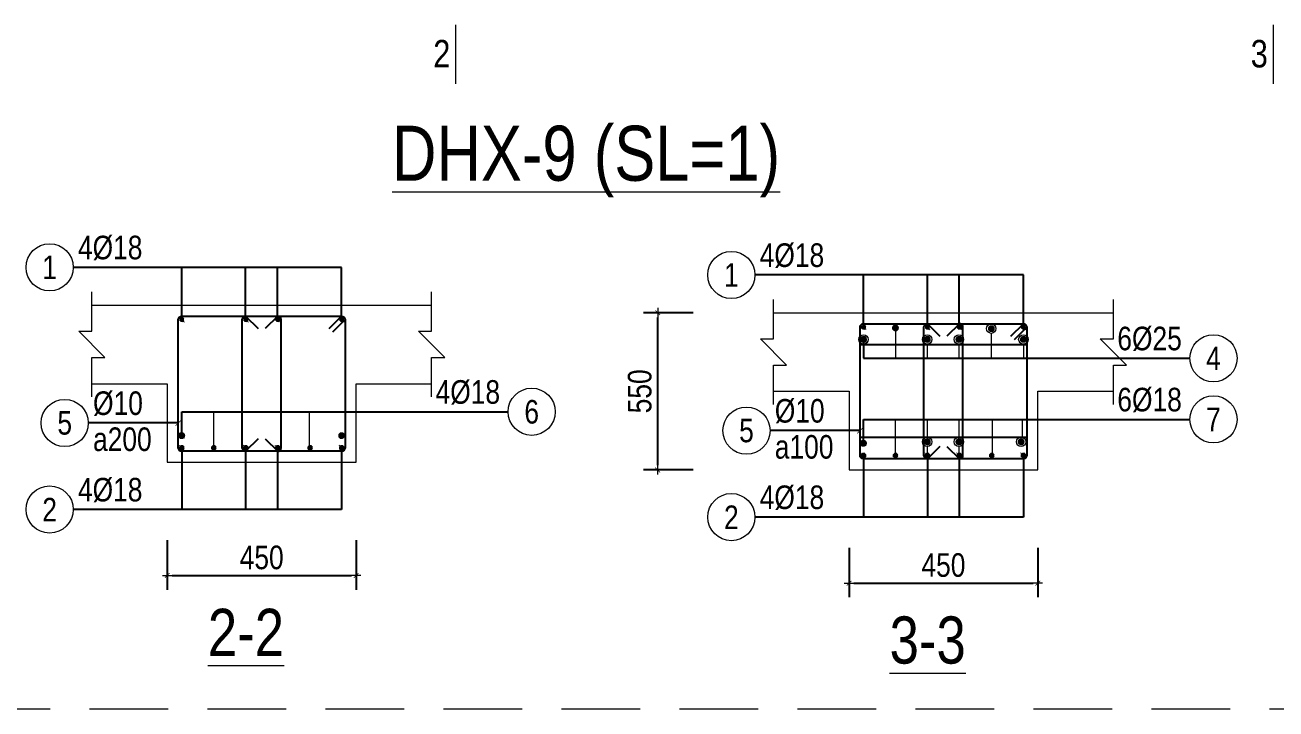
# Model space of a CAD drawing. Header units: millimetres. Extents: x 397144 to 10081729, y 99180 to 1327802.
# Drawn here: x 4941835 to 4949787, y 698151 to 702502 of the extents above; entities that cross this region are included whole.
import ezdxf
from ezdxf.enums import TextEntityAlignment as Align

# ---------------------------------------------------------------- set-up
doc = ezdxf.new("R2010")
doc.units = ezdxf.units.MM
doc.header["$PDSIZE"] = -10
doc.linetypes.add('HIDDEN', pattern=[0.375, 0.25, -0.125])
doc.layers.get('0').update_dxf_attribs({"linetype": 'CONTINUOUS'})
doc.layers.get('Defpoints').update_dxf_attribs({"color": 12, "linetype": 'CONTINUOUS'})
for name, color, linetype, lineweight in [('kata_dim', 8, 'CONTINUOUS', 13), ('kata_net khuat', 9, 'HIDDEN', 5), ('kata_net manh', 8, 'CONTINUOUS', 5), ('kata_net thay', 4, 'CONTINUOUS', 20), ('kata_text', 7, 'CONTINUOUS', 20), ('kata_thep chu', 1, 'CONTINUOUS', 35), ('kata_thep dai', 220, 'CONTINUOUS', 25)]:
    doc.layers.add(name, color=color, linetype=linetype, lineweight=lineweight)
doc.styles.add('kata_text', font='arial.ttf', dxfattribs={"width": 0.8})
doc.styles.add('Star-HelCon', font='VHELVCN_0.TTF')
doc.dimstyles.new('kata_dim_30', dxfattribs={"dimscale": 60, "dimtxt": 2.5, "dimasz": 0.5, "dimexe": 1.5, "dimexo": 2.5, "dimtad": 1, "dimdec": 0, "dimlfac": 0.5, "dimzin": 0, "dimdsep": 46, "dimtxsty": 'kata_text', "dimblk": 'kata_block_ArchTick', "dimcen": 0.09, "dimdle": 1.2, "dimclrd": 8, "dimclre": 8, "dimclrt": 3, "dimadec": 0, "dimazin": 0, "dimtfac": 1, "dimtdec": 0, "dimtix": 1, "dimtofl": 0, "dimtmove": 0, "dimatfit": 3, "dimfxl": 3.75, "dimfxlon": 1, "dimtolj": 1, "dimtzin": 0, "dimarcsym": 0})
doc.dimstyles.new('kata_dim_70', dxfattribs={"dimscale": 70, "dimtxt": 2.15, "dimasz": 0.5, "dimexe": 1, "dimexo": 2, "dimtad": 1, "dimdec": 0, "dimrnd": 5, "dimzin": 0, "dimdsep": 46, "dimtxsty": 'Star-HelCon', "dimblk": 'kata_block_ArchTick', "dimcen": 0.09, "dimdle": 1.2, "dimclrd": 8, "dimclre": 8, "dimclrt": 3, "dimadec": 0, "dimazin": 0, "dimtfac": 1, "dimtdec": 0, "dimtix": 1, "dimtmove": 2, "dimatfit": 3, "dimfxl": 3.75, "dimfxlon": 1, "dimtolj": 1, "dimtzin": 0, "dimarcsym": 0})

# ---------------------------------------------------------------- blocks, each defined once
blk = doc.blocks.new('kata_block_TD')
at = {"color": 6, "linetype": 'ByBlock', "lineweight": -2, "style": 'kata_text', "width": 0.8}
blk.add_attdef('SECTDET2', text='', height=5, dxfattribs=at).set_placement((0, 7.97), align=Align.CENTER)
at = {"color": 0, "linetype": 'ByBlock', "lineweight": -2, "style": 'kata_text', "width": 0.8}
blk.add_attdef('SECTDET1', text='', height=5, dxfattribs=at).set_placement((0, 1.47), align=Align.CENTER)
at = {"color": 3, "lineweight": 25, "style": 'kata_text', "width": 0.8}
blk.add_attdef('SSCALE', text='', height=2.5, dxfattribs=at).set_placement((0, -4), align=Align.CENTER)
blk = doc.blocks.new('*U15')
at = {"color": 0, "linetype": 'ByBlock', "lineweight": -2}
blk.add_line((0, -1), (0, 4.36), dxfattribs=at)
at = {"color": 0, "linetype": 'ByBlock', "lineweight": -2, "style": 'kata_text', "width": 0.8}
blk.add_attdef('DETAIL', text='', height=2.5, dxfattribs=at).set_placement((-0.5, 1.75), align=Align.MIDDLE_RIGHT)
blk = doc.blocks.new('kata_block_ArchTick')
at = {"color": 8}
blk.add_line((1, 0), (-1, 0), dxfattribs=at)
at = {"color": 8, "const_width": 0.15}
blk.add_lwpolyline([(-0.5, -0.5), (0.5, 0.5)], dxfattribs=at)
blk = doc.blocks.new('*D532')
at = {"layer": 'Defpoints', "color": 0, "transparency": 16777216}
for p in [(4947072.9, 699671.7), (4948272.9, 699671.7), (4948272.9, 698951.7)]:
    blk.add_point(p, dxfattribs=at)
at = {"layer": 'kata_dim', "color": 8, "lineweight": -2, "transparency": 16777216}
for p, q in [((4947072.9, 699176.7), (4947072.9, 698861.7)), ((4948272.9, 699176.7), (4948272.9, 698861.7)), ((4947102.9, 698951.7), (4948242.9, 698951.7))]:
    blk.add_line(p, q, dxfattribs=at)
at = {"layer": 'kata_dim', "color": 8, "lineweight": -2, "transparency": 16777216, "xscale": 30, "yscale": 30, "zscale": 30, "rotation": 180}
blk.add_blockref('kata_block_ArchTick', (4947072.9, 698951.7), dxfattribs=at)
at = {"layer": 'kata_dim', "color": 8, "lineweight": -2, "transparency": 16777216, "xscale": 30, "yscale": 30, "zscale": 30}
blk.add_blockref('kata_block_ArchTick', (4948272.9, 698951.7), dxfattribs=at)
at = {"layer": 'kata_dim', "color": 3, "transparency": 16777216, "insert": (4947672.9, 699065.8), "char_height": 150, "attachment_point": 5, "style": 'kata_text'}
blk.add_mtext('\\A1;450', dxfattribs=at)
blk = doc.blocks.new('*D533')
at = {"layer": 'Defpoints', "color": 0, "transparency": 16777216}
for p in [(4945856.9, 700671.7), (4947072.9, 700671.7), (4947072.9, 699671.7)]:
    blk.add_point(p, dxfattribs=at)
at = {"layer": 'kata_dim', "color": 8, "lineweight": -2, "transparency": 16777216}
for p, q in [((4946081.9, 700671.7), (4945766.9, 700671.7)), ((4945856.9, 699701.7), (4945856.9, 700641.7)), ((4946081.9, 699671.7), (4945766.9, 699671.7))]:
    blk.add_line(p, q, dxfattribs=at)
at = {"layer": 'kata_dim', "color": 8, "lineweight": -2, "transparency": 16777216, "xscale": 30, "yscale": 30, "zscale": 30}
for p, rotation in [((4945856.9, 700671.7), 90), ((4945856.9, 699671.7), 270)]:
    blk.add_blockref('kata_block_ArchTick', p, dxfattribs=dict(at, rotation=rotation))
at = {"layer": 'kata_dim', "color": 3, "transparency": 16777216, "insert": (4945742.9, 700171.7), "char_height": 150, "attachment_point": 5, "rotation": 90, "style": 'kata_text'}
blk.add_mtext('\\A1;550', dxfattribs=at)
blk = doc.blocks.new('kata_block_THEP')
at = {"layer": 'kata_thep chu', "color": 0}
for p, q in [((-0.5, 0), (0.5, 0)), ((-0.35, 0.35), (0.35, -0.35)), ((0.35, 0.35), (-0.35, -0.35)), ((0, 0.5), (0, -0.5))]:
    blk.add_line(p, q, dxfattribs=at)
at = {"layer": 'kata_thep chu', "color": 0, "const_width": 0.0833}
blk.add_lwpolyline([(-0.5, 0, 1), (0.5, 0, 1), (-0.5, 0, 1)], format="xyb", dxfattribs=at)
blk = doc.blocks.new('*U12')
blk.add_circle((-2.5, 0), 2.5)
at = {"layer": 'kata_text', "color": 3, "style": 'kata_text', "width": 0.8}
blk.add_attdef('DK1', (0.5, 0.85), '', height=2.5, dxfattribs=at)
at = {"layer": 'kata_text', "color": 7, "style": 'kata_text', "width": 0.8}
blk.add_attdef('SH2', text='', height=2.5, dxfattribs=at).set_placement((-2.5, 0), align=Align.MIDDLE)
blk = doc.blocks.new('*U11')
blk.add_circle((2.5, 0), 2.5)
at = {"layer": 'kata_text', "color": 3, "style": 'kata_text', "width": 0.8}
blk.add_attdef('DK2', text='', height=2.5, dxfattribs=at).set_placement((-0.85, 0.85), align=Align.RIGHT)
at = {"layer": 'kata_text', "color": 7, "style": 'kata_text', "width": 0.8}
blk.add_attdef('SH3', text='', height=2.5, dxfattribs=at).set_placement((2.5, 0), align=Align.MIDDLE)
blk = doc.blocks.new('*U13')
blk.add_circle((-2.5, 0), 2.5)
at = {"layer": 'kata_text', "color": 3, "style": 'kata_text', "width": 0.8}
for tag, p in [('DK1', (0.5, 0.85)), ('KC1', (0.5, -2.97))]:
    blk.add_attdef(tag, p, '', height=2.5, dxfattribs=at)
at = {"layer": 'kata_text', "color": 7, "style": 'kata_text', "width": 0.8}
blk.add_attdef('SH2', text='', height=2.5, dxfattribs=at).set_placement((-2.5, 0), align=Align.MIDDLE)
blk = doc.blocks.new('*D529')
at = {"layer": 'Defpoints', "color": 0, "transparency": 16777216}
for p in [(4942739.4, 699720.2), (4943939.4, 699720.2), (4943939.4, 699000.2)]:
    blk.add_point(p, dxfattribs=at)
at = {"layer": 'kata_dim', "color": 8, "lineweight": -2, "transparency": 16777216}
for p, q in [((4942739.4, 699225.2), (4942739.4, 698910.2)), ((4943939.4, 699225.2), (4943939.4, 698910.2)), ((4942769.4, 699000.2), (4943909.4, 699000.2))]:
    blk.add_line(p, q, dxfattribs=at)
at = {"layer": 'kata_dim', "color": 8, "lineweight": -2, "transparency": 16777216, "xscale": 30, "yscale": 30, "zscale": 30, "rotation": 180}
blk.add_blockref('kata_block_ArchTick', (4942739.4, 699000.2), dxfattribs=at)
at = {"layer": 'kata_dim', "color": 8, "lineweight": -2, "transparency": 16777216, "xscale": 30, "yscale": 30, "zscale": 30}
blk.add_blockref('kata_block_ArchTick', (4943939.4, 699000.2), dxfattribs=at)
at = {"layer": 'kata_dim', "color": 3, "transparency": 16777216, "insert": (4943339.4, 699114.3), "char_height": 150, "attachment_point": 5, "style": 'kata_text'}
blk.add_mtext('\\A1;450', dxfattribs=at)
blk = doc.blocks.new('*D530')
at = {"layer": 'Defpoints', "color": 0, "transparency": 16777216}
for p in [(4941523.4, 700720.2), (4942739.4, 700720.2), (4942739.4, 699720.2)]:
    blk.add_point(p, dxfattribs=at)
at = {"layer": 'kata_dim', "color": 8, "lineweight": -2, "transparency": 16777216}
for p, q in [((4941748.4, 700720.2), (4941433.4, 700720.2)), ((4941523.4, 699750.2), (4941523.4, 700690.2)), ((4941748.4, 699720.2), (4941433.4, 699720.2))]:
    blk.add_line(p, q, dxfattribs=at)
at = {"layer": 'kata_dim', "color": 8, "lineweight": -2, "transparency": 16777216, "xscale": 30, "yscale": 30, "zscale": 30}
for p, rotation in [((4941523.4, 700720.2), 90), ((4941523.4, 699720.2), 270)]:
    blk.add_blockref('kata_block_ArchTick', p, dxfattribs=dict(at, rotation=rotation))
at = {"layer": 'kata_dim', "color": 3, "transparency": 16777216, "insert": (4941409.3, 700220.2), "char_height": 150, "attachment_point": 5, "rotation": 90, "style": 'kata_text'}
blk.add_mtext('\\A1;550', dxfattribs=at)

msp = doc.modelspace()

# ---------------------------------------------------------------- linework, layer by layer
at = {"layer": 'kata_dim', "ltscale": 0.8}
for p, q in [((4943034.40019, 699812.24785), (4943034.40019, 700041.69091)), ((4943643.40019, 699812.24785), (4943643.40019, 700041.69091)), ((4947367.94951, 699763.73593), (4947367.94951, 699993.179)), ((4947983.96756, 699763.73593), (4947983.96756, 699993.179))]:
    msp.add_line(p, q, dxfattribs=at)
at = {"layer": 'kata_dim'}
for points in [[(4942259.40019, 700136.91452), (4942259.40019, 700386.91452), (4942342.73352, 700386.91452), (4942176.06685, 700553.58118), (4942259.40019, 700553.58118), (4942259.40019, 700803.58118)], [(4944419.40019, 700136.91452), (4944419.40019, 700386.91452), (4944502.73352, 700386.91452), (4944336.06685, 700553.58118), (4944419.40019, 700553.58118), (4944419.40019, 700803.58118)], [(4946592.94951, 700088.4026), (4946592.94951, 700338.4026), (4946676.28284, 700338.4026), (4946509.61617, 700505.06927), (4946592.94951, 700505.06927), (4946592.94951, 700755.06927)], [(4948752.94951, 700088.4026), (4948752.94951, 700338.4026), (4948836.28284, 700338.4026), (4948669.61617, 700505.06927), (4948752.94951, 700505.06927), (4948752.94951, 700755.06927)]]:
    msp.add_lwpolyline(points, dxfattribs=at)
at = {"layer": 'kata_net khuat', "ltscale": 2000}
msp.add_lwpolyline([(4907745.11855, 698151.27323), (4956380.01374, 698151.27323)], dxfattribs=at)
at = {"layer": 'kata_net manh'}
for p, q in [((4947367.94951, 700575.11929), (4947367.94951, 700381.73593)), ((4947976.94951, 700540.50979), (4947976.94951, 700381.73593)), ((4947164.94951, 700471.73593), (4947164.94951, 700381.73593)), ((4947569.81773, 700471.73593), (4947569.81773, 700381.73593)), ((4947770.84473, 700471.73593), (4947770.84473, 700381.73593)), ((4948180.94951, 700471.73593), (4948180.94951, 700381.73593)), ((4947569.81773, 699993.179), (4947569.81773, 699880.44382)), ((4947770.84473, 699993.179), (4947770.84473, 699880.44382)), ((4948173.97004, 699993.179), (4948173.97004, 699880.44382)), ((4947569.81773, 699820.44382), (4947569.81773, 699730.44382)), ((4947770.84473, 699820.44382), (4947770.84473, 699730.44382))]:
    msp.add_line(p, q, dxfattribs=at)
for centre in [(4947976.94951, 700570.50979), (4947164.94951, 700501.73593), (4947569.81773, 700501.73593), (4947770.84473, 700501.73593), (4948180.94951, 700501.73593), (4947569.81773, 699850.44382), (4947770.84473, 699850.44382), (4948166.75447, 699850.44382)]:
    msp.add_circle(centre, 30, dxfattribs=at)
at = {"layer": 'kata_net thay'}
for p, q in [((4942259.40019, 700720.24785), (4944419.40019, 700720.24785)), ((4946592.94951, 700671.73593), (4948752.94951, 700671.73593))]:
    msp.add_line(p, q, dxfattribs=at)
for points in [[(4942259.40019, 700220.24785), (4942739.40019, 700220.24785), (4942739.40019, 699720.24785), (4943939.40019, 699720.24785), (4943939.40019, 700220.24785), (4944419.40019, 700220.24785)], [(4946592.94951, 700171.73593), (4947072.94951, 700171.73593), (4947072.94951, 699671.73593), (4948272.94951, 699671.73593), (4948272.94951, 700171.73593), (4948752.94951, 700171.73593)]]:
    msp.add_lwpolyline(points, dxfattribs=at)
at = {"layer": 'kata_thep dai'}
for p, q in [((4947142.94951, 700470.51979), (4948202.94951, 700470.51979)), ((4947142.94951, 699880.44382), (4948202.94951, 699880.44382))]:
    msp.add_line(p, q, dxfattribs=at)
for points in [[(4943767.40019, 700570.24785), (4943847.40019, 700650.24785, -0.414213562), (4943869.40019, 700628.24785), (4943869.40019, 699812.24785, -0.414213562), (4943847.40019, 699790.24785), (4942831.40019, 699790.24785, -0.414213562), (4942809.40019, 699812.24785), (4942809.40019, 700628.24785, -0.414213562), (4942831.40019, 700650.24785), (4943847.40019, 700650.24785, -0.414213562), (4943869.40019, 700628.24785), (4943789.40019, 700548.24785)], [(4943317.40019, 699870.24785), (4943237.40019, 699790.24785), (4943237.40019, 699790.24785, -0.414213562), (4943215.40019, 699812.24785), (4943215.40019, 700628.24785, -0.414213562), (4943237.40019, 700650.24785), (4943237.40019, 700650.24785), (4943317.40019, 700570.24785)], [(4943361.40019, 699870.24785), (4943441.40019, 699790.24785), (4943441.40019, 699790.24785, 0.414213562), (4943463.40019, 699812.24785), (4943463.40019, 700628.24785, 0.414213562), (4943441.40019, 700650.24785), (4943441.40019, 700650.24785), (4943361.40019, 700570.24785)], [(4948100.94951, 700521.73593), (4948180.94951, 700601.73593, -0.414213562), (4948202.94951, 700579.73593), (4948202.94951, 699763.73593, -0.414213562), (4948180.94951, 699741.73593), (4947164.94951, 699741.73593, -0.414213562), (4947142.94951, 699763.73593), (4947142.94951, 700579.73593, -0.414213562), (4947164.94951, 700601.73593), (4948180.94951, 700601.73593, -0.414213562), (4948202.94951, 700579.73593), (4948122.94951, 700499.73593)], [(4947650.94951, 699821.73593), (4947570.94951, 699741.73593), (4947570.94951, 699741.73593, -0.414213562), (4947548.94951, 699763.73593), (4947548.94951, 700579.73593, -0.414213562), (4947570.94951, 700601.73593), (4947570.94951, 700601.73593), (4947650.94951, 700521.73593)], [(4947694.94951, 699821.73593), (4947774.94951, 699741.73593), (4947774.94951, 699741.73593, 0.414213562), (4947796.94951, 699763.73593), (4947796.94951, 700579.73593, 0.414213562), (4947774.94951, 700601.73593), (4947774.94951, 700601.73593), (4947694.94951, 700521.73593)]]:
    msp.add_lwpolyline(points, format="xyb", dxfattribs=at)

# ---------------------------------------------------------------- block references
at = {"layer": 'kata_dim', "color": 2, "xscale": 70, "yscale": 70, "zscale": 70}
for p, values in [((4944573.58258, 702196.50123), {'DETAIL': '2'}), ((4949769.97229, 702196.50123), {'DETAIL': '3'})]:
    msp.add_blockref('*U15', p, dxfattribs=at).add_auto_attribs(values)
at = {"layer": 'kata_net manh', "xscale": 60, "yscale": 60, "zscale": 60}
for name, p, values in [('*U12', (4942141.40019, 700960.24785), {'SH2': '1', 'DK1': '4%%C18'}), ('*U12', (4946474.94951, 700911.73593), {'SH2': '1', 'DK1': '4%%C18'}), ('*U11', (4949239.33226, 700381.73593), {'SH3': '4', 'DK2': '6%%C25'}), ('*U11', (4944905.78294, 700041.69091), {'SH3': '6', 'DK2': '4%%C18'}), ('*U13', (4942237.40019, 699970.24785), {'SH2': '5', 'DK1': '%%C10', 'KC1': 'a200'}), ('*U11', (4949239.33226, 699993.179), {'SH3': '7', 'DK2': '6%%C18'}), ('*U13', (4946570.94951, 699921.73593), {'SH2': '5', 'DK1': '%%C10', 'KC1': 'a100'}), ('*U12', (4942141.40019, 699420.24785), {'SH2': '2', 'DK1': '4%%C18'}), ('*U12', (4946474.94951, 699371.73593), {'SH2': '2', 'DK1': '4%%C18'})]:
    msp.add_blockref(name, p, dxfattribs=at).add_auto_attribs(values)
at = {"layer": 'kata_text'}
ref = msp.add_blockref('kata_block_TD', (4945401.36656, 701407.91946), dxfattribs=dict(at, xscale=70, yscale=70, zscale=70))
ref.add_attrib('SECTDET1', '%%UDHX-9 (SL=1)', dxfattribs={"layer": '0', "color": 0, "linetype": 'ByBlock', "lineweight": -2, "height": 350, "style": 'kata_text', "width": 0.8}).set_placement((4945401.36656, 701510.86493), align=Align.CENTER)
ref = msp.add_blockref('kata_block_TD', (4943239.40019, 698400.24785), dxfattribs=dict(at, xscale=60, yscale=60, zscale=60))
ref.add_attrib('SECTDET1', '%%u2-2', dxfattribs={"layer": '0', "color": 0, "linetype": 'ByBlock', "lineweight": -2, "height": 300, "style": 'kata_text', "width": 0.8}).set_placement((4943239.40019, 698488.48682), align=Align.CENTER)
ref = msp.add_blockref('kata_block_TD', (4947572.94951, 698351.73593), dxfattribs=dict(at, xscale=60, yscale=60, zscale=60))
ref.add_attrib('SECTDET1', '%%u3-3', dxfattribs={"layer": '0', "color": 0, "linetype": 'ByBlock', "lineweight": -2, "height": 300, "style": 'kata_text', "width": 0.8}).set_placement((4947572.94951, 698439.97491), align=Align.CENTER)
at = {"layer": 'kata_thep chu'}
for p, xscale, yscale, zscale in [((4942831.40019, 700628.24785), 28, 28, 28), ((4943237.40019, 700628.24785), 28, 28, 28), ((4943440.40019, 700628.24785), 28, 28, 28), ((4943847.40019, 700628.24785), 28, 28, 28), ((4947164.94951, 700579.73593), 28, 28, 28), ((4947367.94951, 700575.11929), 40, 40, 40), ((4947570.94951, 700579.73593), 28, 28, 28), ((4947773.94951, 700579.73593), 28, 28, 28), ((4947976.94951, 700570.50979), 40, 40, 40), ((4948180.94951, 700579.73593), 28, 28, 28), ((4947164.94951, 700501.73593), 40, 40, 40), ((4947569.81773, 700501.73593), 40, 40, 40), ((4947770.84473, 700501.73593), 40, 40, 40), ((4948180.94951, 700501.73593), 40, 40, 40), ((4947569.81773, 699850.44382), 40, 40, 40), ((4947770.84473, 699850.44382), 40, 40, 40), ((4948166.75447, 699850.44382), 40, 40, 40), ((4942831.40019, 699812.24785), 32, 32, 32), ((4943034.40019, 699812.24785), 32, 32, 32), ((4943237.40019, 699812.24785), 32, 32, 32), ((4943440.40019, 699812.24785), 32, 32, 32), ((4943646.50496, 699812.24785), 32, 32, 32), ((4943847.40019, 699812.24785), 32, 32, 32), ((4947164.94951, 699763.73593), 32, 32, 32), ((4947367.94951, 699763.73593), 32, 32, 32), ((4947367.94951, 699763.73593), 32, 32, 32), ((4947570.94951, 699763.73593), 32, 32, 32), ((4947773.94951, 699763.73593), 32, 32, 32), ((4947980.05428, 699763.73593), 32, 32, 32), ((4947980.05428, 699763.73593), 32, 32, 32), ((4948180.94951, 699763.73593), 32, 32, 32)]:
    msp.add_blockref('kata_block_THEP', p, dxfattribs=dict(at, xscale=xscale, yscale=yscale, zscale=zscale))
at = {"layer": 'kata_thep chu', "xscale": -40, "yscale": 40, "zscale": 40, "rotation": 180}
for p in [(4942831.40019, 699890.24785), (4943847.40019, 699890.24785), (4947164.94951, 699841.73593)]:
    msp.add_blockref('kata_block_THEP', p, dxfattribs=at)

# ---------------------------------------------------------------- dimensions: what is measured, and where the dimension line sits
at = {"layer": 'kata_dim'}
for base, p1, p2, picture, middle in [((4941523.40019, 700720.24785), (4942739.40019, 699720.24785), (4942739.40019, 700720.24785), '*D530', (4941409.31424, 700220.24785)), ((4945856.94951, 700671.73593), (4947072.94951, 699671.73593), (4947072.94951, 700671.73593), '*D533', (4945742.86356, 700171.73593))]:
    dim = msp.add_linear_dim(base=base, p1=p1, p2=p2, angle=270, text='550', dimstyle='kata_dim_30', dxfattribs=at)
    dim.commit()
    dim.dimension.update_dxf_attribs({"geometry": picture, "text_midpoint": middle})
for base, p1, p2, picture, middle in [((4943939.40019, 699000.24785), (4942739.40019, 699720.24785), (4943939.40019, 699720.24785), '*D529', (4943339.40019, 699114.3338)), ((4948272.94951, 698951.73593), (4947072.94951, 699671.73593), (4948272.94951, 699671.73593), '*D532', (4947672.94951, 699065.82188))]:
    dim = msp.add_linear_dim(base=base, p1=p1, p2=p2, text='450', dimstyle='kata_dim_30', dxfattribs=at)
    dim.commit()
    dim.dimension.update_dxf_attribs({"geometry": picture, "text_midpoint": middle})

# ---------------------------------------------------------------- leaders
at = {"layer": 'kata_net manh'}
for points in [[(4942831.40019, 700628.24785), (4942831.40019, 700960.24785), (4942141.40019, 700960.24785)], [(4943237.40019, 700628.24785), (4943237.40019, 700960.24785), (4942141.40019, 700960.24785)], [(4943440.40019, 700628.24785), (4943440.40019, 700960.24785), (4942141.40019, 700960.24785)], [(4943847.40019, 700628.24785), (4943847.40019, 700960.24785), (4942141.40019, 700960.24785)], [(4947164.94951, 700579.73593), (4947164.94951, 700911.73593), (4946474.94951, 700911.73593)], [(4947570.94951, 700579.73593), (4947570.94951, 700911.73593), (4946474.94951, 700911.73593)], [(4947773.94951, 700579.73593), (4947773.94951, 700911.73593), (4946474.94951, 700911.73593)], [(4948180.94951, 700579.73593), (4948180.94951, 700911.73593), (4946474.94951, 700911.73593)], [(4947164.94951, 700501.73593), (4947164.94951, 700381.73593), (4949239.33226, 700381.73593)], [(4942831.40019, 699890.24785), (4942831.40019, 700041.69091), (4944905.78294, 700041.69091)], [(4942809.40019, 699970.24785), (4942237.40019, 699970.24785)], [(4947142.94951, 699921.73593), (4946570.94951, 699921.73593)], [(4947164.94951, 699841.73593), (4947164.94951, 699993.179), (4949239.33226, 699993.179)], [(4942831.40019, 699812.24785), (4942831.40019, 699420.24785), (4942141.40019, 699420.24785)], [(4943237.40019, 699812.24785), (4943237.40019, 699420.24785), (4942141.40019, 699420.24785)], [(4943440.40019, 699812.24785), (4943440.40019, 699420.24785), (4942141.40019, 699420.24785)], [(4943847.40019, 699812.24785), (4943847.40019, 699420.24785), (4942141.40019, 699420.24785)], [(4947164.94951, 699763.73593), (4947164.94951, 699371.73593), (4946474.94951, 699371.73593)], [(4947570.94951, 699763.73593), (4947570.94951, 699371.73593), (4946474.94951, 699371.73593)], [(4947773.94951, 699763.73593), (4947773.94951, 699371.73593), (4946474.94951, 699371.73593)], [(4948180.94951, 699763.73593), (4948180.94951, 699371.73593), (4946474.94951, 699371.73593)]]:
    msp.add_leader(points, dimstyle='kata_dim_70', override={"dimasz": 0.5, "dimldrblk": 'ArchTick'}, dxfattribs=at)

doc.saveas('drawing.dxf')
